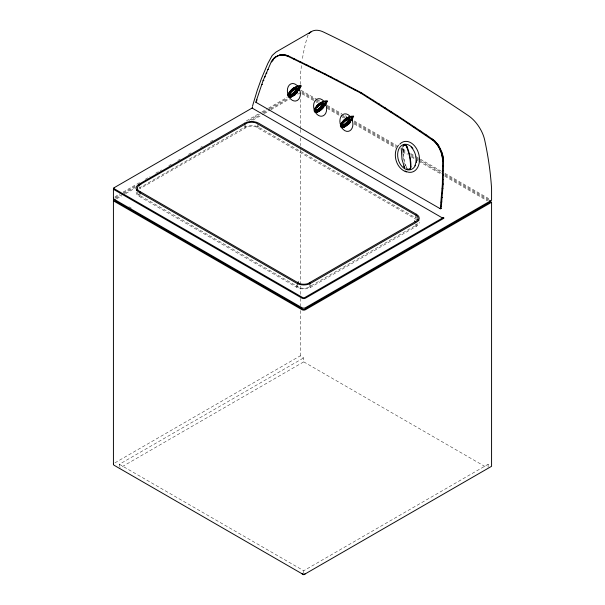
<?xml version="1.0" encoding="UTF-8"?>
<svg xmlns="http://www.w3.org/2000/svg" width="605" height="605" viewBox="0 0 605 605"><rect width="100%" height="100%" fill="white"/><g stroke="black" fill="none" stroke-linecap="round" stroke-linejoin="round"><path stroke-width="0.45" stroke-dasharray="3.02 2.27" d="M137.38 192.224A8.599 4.961 0 0 0 138.537 194.704L299.43 287.602A8.599 4.961 0 0 0 308.028 287.602L416.853 224.773A8.599 4.961 0 0 0 417.707 223.57M114.912 197.82L119.941 194.908M114.965 196.776L119.858 193.948M123.125 192.065L139.452 182.634M145.162 179.337L150.063 176.509M155.772 173.212L161.49 169.914M168.833 165.672L171.283 164.257M177.817 160.484L180.26 159.077M188.427 154.358L191.687 152.475M200.671 147.295L202.304 146.35M210.464 141.638L212.915 140.224M246.379 120.902L261.073 112.417M261.889 111.948L267.599 108.65M268.416 108.174L287.193 97.337M123.201 193.018L135.444 185.954M248.852 120.478L259.454 114.353M262.721 112.469L265.981 110.586M269.248 108.703L287.193 98.343M115.782 198.311L123.125 194.069M123.942 193.6L135.369 186.998M251.279 120.085L260.256 114.897M263.523 113.014L270.049 109.24M270.866 108.771L288.01 98.872M116.674 198.795L121.575 195.975M125.651 193.615L135.444 187.966M252.928 120.13L263.538 114.005M264.355 113.536L270.064 110.239M270.881 109.77L289.644 98.933M297.804 94.221L300.254 92.815M139.021 188.208L244.7 127.194A9.839 5.679 0 0 1 258.615 127.194L416.361 218.269L416.361 216.666M416.853 219.804L255.953 126.914A8.599 4.961 0 0 0 247.354 126.914L139.952 188.677L139.952 186.264M136.14 192.224A9.839 5.679 0 0 0 139.021 196.239L296.775 287.315A9.839 5.679 0 0 0 310.69 287.315L416.361 226.308A9.839 5.679 0 0 0 419.242 222.292M114.965 462.817L300.254 355.838L303.733 357.85L303.733 361.866L119.367 468.308M119.367 466.705L119.367 464.292L303.733 357.85M119.367 464.292L303.733 570.734L488.099 464.292L490.186 465.495M402.832 147.151A38.41 27.112 74.8 0 0 405.978 167.32L406.53 167.532A3.161 2.231 74.8 0 0 406.696 167.85M301.071 90.274L316.596 99.235M317.413 99.712L319.871 101.126M327.222 105.368L341.938 113.869M345.205 115.752L346.846 116.697M354.197 120.947L396.706 145.487M402.423 148.792L406.515 151.152M410.598 153.511L416.323 156.808M417.14 157.285L419.59 158.699M420.407 159.168L441.658 171.442M444.932 173.325L490.708 199.756M301.887 91.748L314.963 99.296M315.78 99.764L319.047 101.655M327.214 106.374L341.107 114.39M341.923 114.867L346.015 117.226M354.182 121.938L396.676 146.47M402.401 149.775L406.484 152.135M410.568 154.494L414.652 156.854M415.469 157.323L417.926 158.737M418.743 159.213L441.62 172.425M444.887 174.308L489.014 199.786M301.887 92.754L315.78 100.77M316.596 101.247L318.238 102.192M327.222 107.38L341.938 115.873M342.755 116.349L345.205 117.763M354.197 122.951L395.889 147.023M402.423 150.796L407.331 153.625M411.415 155.992L419.59 160.711M420.407 161.18L441.658 173.446M444.932 175.337L488.25 200.346M301.887 93.752L317.413 102.721M327.214 108.378L340.29 115.926M341.107 116.402L343.564 117.816M354.182 123.949L395.859 148.013M402.401 151.787L407.301 154.615M411.385 156.975L417.926 160.749M418.743 161.217L441.62 174.429M444.887 176.32L487.38 200.852M128.925 206.781L131.376 208.196M303.733 361.866L486.465 467.363M405.978 167.32L406.106 167.645A3.161 2.231 74.8 0 0 406.273 167.963M488.099 464.292L488.099 468.308M416.361 223.895L416.361 226.308M415.438 214.722L415.438 218.738M415.438 224.228L415.438 225.839M310.69 284.902L310.69 287.315M309.873 285.174L309.873 286.778M303.733 570.734L303.733 573.147M300.254 84.458L300.254 78.234A270.632 156.249 60 0 1 301.661 63.986M300.254 99.349L300.254 128.585M300.254 129.523L300.254 134.242M300.254 138.016L300.254 145.555M300.254 149.329L300.254 285.114M300.254 286.059L300.254 294.544M300.254 298.318L300.254 305.865M300.254 310.577L300.254 355.838M297.584 285.174L297.584 286.778M296.775 284.902L296.775 287.315M258.615 125.59L258.615 127.194M257.798 124.517L257.798 127.731M245.509 125.326L245.509 127.731M244.7 125.59L244.7 127.194M139.952 194.167L139.952 195.77M139.021 193.834L139.021 196.239M308.195 34.984A23.898 13.802 60 0 0 307.143 37.54A270.632 156.249 60 0 0 302.152 60.523M406.401 167.207A38.41 27.112 74.8 0 1 403.202 148.717"/><path stroke-width="0.91" d="M440.296 208.755L442.368 184.268L442.633 159.463L441.589 153.95L439.676 148.996L437.438 145.155L433.793 140.98L402.227 119.578L360.693 93.072L324.333 74.15L287.768 56.235L283.314 54.942L278.996 55.297L284.153 54.715L288.608 56.008L325.172 73.923L361.533 92.845L397.145 115.472L426.707 135.134L434.632 140.753L438.277 144.928L442.232 153.08L443.563 160.627L443.208 184.041L441.136 208.521L440.296 208.755L255.809 102.237L263.046 80.745L271.259 61.861L274.662 57.573L279.835 55.063M401.206 148.134L402.045 159.569L404.601 167.736M407.823 169.06L408.088 169.203A3.161 2.231 74.8 0 0 408.897 169.37L409.283 169.332A3.161 2.231 74.8 0 0 410.946 167.161L410.961 166.829A38.41 27.112 74.8 0 0 407.036 146.72L406.923 146.478A3.116 2.201 74.8 0 0 405.131 144.807L404.707 144.92A3.116 2.201 74.8 0 1 406.507 146.591L406.613 146.841A38.41 27.112 74.8 0 1 410.538 166.942L410.523 167.275A3.161 2.231 74.8 0 1 408.859 169.445L408.473 169.483A3.161 2.231 74.8 0 1 407.407 169.173M289.47 94.592L290.052 95.166A26.265 18.543 74.8 0 0 296.049 90.137L297.161 88.406L293.977 89.661A23.353 16.486 74.8 0 0 289.122 94.471L289.024 95.189L289.553 95.303A26.265 18.543 74.8 0 0 295.55 90.274L296.662 88.542M297.433 92.149L297.494 91.65L297.1 92.573A28.269 19.95 74.8 0 1 292.79 96.195L290.536 97.171M323.69 107.312L323.751 106.813L323.365 107.728A28.269 19.95 74.8 0 1 319.047 111.35L316.793 112.326M349.947 122.467L350.008 121.976L349.622 122.891A28.269 19.95 74.8 0 1 345.304 126.513L343.05 127.489M252.436 106.359L257.291 90.168L261.489 78.453L267.826 63.487L272.19 55.478L276.024 52.045L311.265 31.694M289.024 94.062L289.334 93.374M315.281 109.225L315.591 108.529M322.601 103.803L320.234 104.816A23.353 16.486 74.8 0 0 315.379 109.626L315.205 110.118M414.917 165.762C417.541 159.516 415.771 151.931 411.158 147.083M301.124 85.925L300.284 86.152L298.87 89.532L296.684 92.686A28.269 19.95 74.8 0 1 291.149 96.929L289.296 97.435A2.012 1.422 74.8 0 1 287.935 94.546L288.857 92.799A25.35 17.893 74.8 0 1 294.136 87.581L298.008 86.107A18.687 13.189 74.8 0 1 301.124 85.925L299.18 90.206M325.437 105.368L327.381 101.08L326.541 101.307L325.127 104.695L322.941 107.841A28.269 19.95 74.8 0 1 317.413 112.084L315.553 112.59A2.012 1.422 74.8 0 1 314.192 109.702A8.931 6.307 74.8 0 1 315.681 100.097A8.931 6.307 74.8 0 1 323.335 100.687L323.887 101.375L322.094 101.92M353.638 116.243L352.798 116.47L351.384 119.85L349.198 123.004A28.269 19.95 74.8 0 1 343.67 127.247L341.81 127.753A2.012 1.422 74.8 0 1 340.449 124.864L341.379 123.125A25.35 17.893 74.8 0 1 346.65 117.899L350.522 116.425A18.687 13.189 74.8 0 1 353.638 116.243L351.694 120.531M315.878 109.497L315.78 110.216L316.317 110.322A26.265 18.543 74.8 0 0 322.306 105.293L323.418 103.568L321.807 105.429A26.265 18.543 74.8 0 1 315.81 110.458L315.258 109.83M342.135 124.653L342.037 125.371L342.574 125.485A26.265 18.543 74.8 0 0 348.563 120.456L349.675 118.731L348.064 120.592A26.265 18.543 74.8 0 1 342.075 125.621L341.5 125.439L341.636 124.789A23.353 16.486 74.8 0 1 346.491 119.979L349.675 118.731M114.595 187.444L114.421 187.558A1.845 1.066 0 0 0 114.421 188.858L302.606 297.501A1.845 1.066 0 0 0 304.852 297.501L442.542 218.019L443.851 217.77L443.851 218.269L305.472 298.167A2.458 1.422 0 0 1 301.993 298.167L114.148 189.713A2.458 1.422 0 0 1 114.148 187.709L252.096 108.061L252.527 107.312L252.527 107.811M299.921 86.386L297.146 90.909A27.459 19.383 74.8 0 1 290.884 96.172L290.15 96.407A1.626 1.142 74.8 0 1 288.956 95.809A1.626 1.142 74.8 0 1 288.6 94.176L288.91 93.488A24.548 17.326 74.8 0 1 294.022 88.428L299.921 86.386L296.722 91.022A27.459 19.383 74.8 0 1 290.46 96.286M316.717 111.441A27.459 19.383 74.8 0 0 322.979 106.185L326.178 101.542L323.403 106.072A27.459 19.383 74.8 0 1 317.141 111.328L316.407 111.57A1.626 1.142 74.8 0 1 315.213 110.965A1.626 1.142 74.8 0 1 314.857 109.339L315.175 108.65A24.548 17.326 74.8 0 1 320.279 103.591L321.754 102.926M352.435 116.704L346.536 118.746A24.548 17.326 74.8 0 0 341.432 123.806L341.114 124.501A1.626 1.142 74.8 0 0 341.47 126.127A1.626 1.142 74.8 0 0 342.664 126.725L342.974 126.604A27.459 19.383 74.8 0 0 349.236 121.348L352.435 116.704L349.66 121.227A27.459 19.383 74.8 0 1 343.398 126.49L343.088 126.611A1.626 1.149 74.8 0 1 342.18 126.339L341.984 126.127M398.438 145.215C391.934 153.753 396.109 168.606 406.447 171.964M290.173 91.393L289.137 92.724M342.695 121.711L341.651 123.049M272.984 60.152L273.641 59.252L272.802 59.479M298.401 281.726L297.584 282.762L297.584 284.373M274.662 57.573L275.502 57.346L273.15 59.056M315.076 108.227L315.719 107.584M291.179 96.951L291.618 96.792M317.436 112.106L317.875 111.948M343.693 127.269L344.132 127.111M321.043 102.419L320.393 102.737A25.35 17.893 74.8 0 0 315.122 107.962L314.373 110.012M299.581 89.532L298.129 90.75M324.386 105.913L325.838 104.688M350.643 121.068L352.095 119.85M347.073 117.778L347.86 117.96L347.111 117.748L345.871 118.565A25.35 17.893 74.8 0 0 343.67 120.539M139.952 184.661L138.537 185.727A8.599 4.961 0 0 0 138.537 190.688L299.43 283.579A8.599 4.961 0 0 0 308.028 283.579L416.853 220.757A8.599 4.961 0 0 0 416.853 215.788L255.953 122.898A8.599 4.961 0 0 0 247.354 122.898L139.952 184.661L140.882 184.631M407.271 169.74L408.088 169.203M115.048 199.741L114.912 199.824A1.225 0.711 0 0 0 114.912 200.686L302.984 309.268A1.225 0.711 0 0 0 304.474 309.268L489.838 202.267L489.838 200.255M139.021 184.192L244.7 123.178A9.839 5.679 0 0 1 258.615 123.178L416.361 214.253A9.839 5.679 0 0 1 416.361 222.292L310.69 283.299A9.839 5.679 0 0 1 296.775 283.299L139.021 192.224A9.839 5.679 0 0 1 139.021 184.192L139.021 185.796M113.513 463.922A2.458 1.422 0 0 0 114.148 465.298L303.733 574.75L491.578 466.296L491.578 202.267L305.472 309.715A2.458 1.422 0 0 1 301.993 309.715L114.148 201.261A2.458 1.422 0 0 1 114.148 199.257A2.458 1.422 0 0 1 113.513 197.88M443.412 217.52L442.542 218.019L252.096 108.061M404.442 144.86L404.095 145.087A3.116 2.201 74.8 0 0 403.452 146.024M320.99 102.434L324.265 101.262A18.687 13.189 74.8 0 1 327.381 101.08M321.747 104.151L320.733 104.68A23.353 16.486 74.8 0 0 319.629 105.406M321.285 103.183L320.703 103.478A24.548 17.326 74.8 0 0 319.538 104.234M296.412 87.385L294.446 88.315A24.548 17.326 74.8 0 0 290.203 92.119M321.331 103.039L322.669 102.547M348.926 117.71L346.96 118.633A24.548 17.326 74.8 0 0 341.855 123.692M348.858 118.966L346.998 119.843A23.353 16.486 74.8 0 0 342.959 123.465M404.768 144.731L404.019 144.973A3.116 2.201 74.8 0 0 402.892 146.629M295.837 86.757L297.63 86.212L297.078 85.532A8.931 6.307 74.8 0 0 289.22 85.146A8.931 6.307 74.8 0 0 288.275 95.363M348.351 117.075L350.144 116.531L349.592 115.85A8.931 6.307 74.8 0 0 341.734 115.472A8.931 6.307 74.8 0 0 340.789 125.681M297.161 88.406L294.476 89.525A23.353 16.486 74.8 0 0 289.621 94.335M322.246 102.661L326.178 101.542M322.102 103.939L323.418 103.568M277.967 55.637L278.807 55.41L276.961 56.076M280.054 55.055L280.894 54.828M281.128 54.911L281.968 54.684M275.993 56.62L276.833 56.394L275.041 57.271M282.217 54.873L283.057 54.647M283.314 54.942L284.153 54.715M284.418 55.108L285.257 54.881M274.262 57.914L275.109 57.687M273.884 58.277L274.723 58.042M273.513 58.655L274.352 58.428M285.522 55.38L286.362 55.153M286.626 55.751L287.466 55.516M272.462 59.918L273.309 59.691M287.768 56.235L288.608 56.008M271.834 60.855L272.673 60.629M271.259 61.861L272.099 61.634M293.826 59.131L294.665 58.904M267.66 69.583L268.507 69.356M299.936 62.073L300.776 61.846M266.071 73.258L266.918 73.031M306.039 65.053L306.886 64.826M264.536 76.979L265.376 76.744M263.046 80.745L263.886 80.51M312.142 68.055L312.982 67.828M261.61 84.556L262.457 84.322M318.238 71.087L319.077 70.861M324.333 74.15L325.172 73.923M330.421 77.243L331.26 77.016M256.391 100.226L257.231 99.999M255.809 102.237L256.649 102.011M336.501 80.359L337.34 80.132M287.935 94.546L288.237 95.25M289.296 97.435L288.018 94.524M342.581 83.505L343.421 83.278M348.654 86.681L349.493 86.454M354.719 89.888L355.558 89.661M360.693 93.072L361.533 92.845M366.57 96.732L367.409 96.505M315.061 111.517L315.553 112.59A8.931 6.307 74.8 0 0 323.463 115.676A8.931 6.307 74.8 0 0 326.413 106.624L325.747 104.393M372.529 100.468L373.368 100.241M378.48 104.234L379.32 104.007M384.425 108.03L385.272 107.803M340.449 124.864L340.933 125.923M390.369 111.857L391.208 111.622M340.532 124.842L341.81 127.753A8.931 6.307 74.8 0 0 349.72 130.839A8.931 6.307 74.8 0 0 352.67 121.779L352.004 119.548M396.305 115.706L397.145 115.472M402.227 119.578L403.066 119.351M408.148 123.488L408.988 123.254M414.062 127.413L414.901 127.186M419.968 131.376L420.808 131.149M425.867 135.361L426.707 135.134M431.713 139.339L432.552 139.112M406.613 146.841L407.036 146.72M432.787 140.133L433.626 139.906M433.793 140.98L434.632 140.753M434.761 141.91L435.6 141.683M435.698 142.916L436.538 142.689M436.591 144.005L437.43 143.771M437.438 145.155L438.277 144.928M438.239 146.38L439.079 146.153M438.98 147.658L439.82 147.431M439.676 148.996L440.516 148.769M440.304 150.38L441.143 150.153M440.879 151.81L441.718 151.583M441.393 153.307L442.232 153.08M441.589 153.95L442.429 153.723M441.779 154.623L442.618 154.396M441.945 155.304L442.784 155.077M442.104 155.992L442.943 155.765M442.24 156.68L443.087 156.453M442.368 157.376L443.208 157.149M442.474 158.071L443.314 157.844M410.538 166.942L410.961 166.829M442.558 158.767L443.397 158.54M442.633 159.463L443.473 159.236M408.67 169.46L409.086 169.347M442.686 160.159L443.526 159.932M442.724 160.854L443.563 160.627M442.739 161.565L443.578 161.338M442.777 166.118L443.624 165.891M442.762 170.678L443.601 170.451M442.686 175.223L443.526 174.996M442.558 179.753L443.397 179.526M442.368 184.268L443.208 184.041M442.119 188.768L442.958 188.541M441.816 193.245L442.656 193.018M441.453 197.706L442.293 197.48M441.037 202.146L441.877 201.911M440.561 206.555L441.4 206.328M440.153 208.672L441.136 208.521M295.346 87.642L294.597 87.43L293.357 88.247A25.35 17.893 74.8 0 0 292.223 89.169M321.603 102.797L320.854 102.585L319.614 103.41A25.35 17.893 74.8 0 0 316.43 106.556M490.708 201.768L491.578 202.267M114.148 199.257L301.993 307.703A2.458 1.422 0 0 0 305.472 307.703L491.578 200.255L491.578 188.692A270.632 156.249 60 0 0 484.681 140.035A23.898 13.802 60 0 0 481.406 131.02A26.915 15.541 60 0 0 468.157 115.532C422.056 84.269 373.981 56.068 323.667 32.118A26.915 15.541 60 0 0 310.418 32.299A23.898 13.802 60 0 0 309.7 32.957M341.984 127.708L341.651 127.315M315.727 112.545L314.275 109.679M315.727 110.972L315.923 111.176A1.626 1.149 74.8 0 0 316.831 111.449M414.508 220.848L415.438 221.816M403.701 166.042L404.677 167.857M299.49 89.23L300.156 91.461A8.931 6.307 74.8 0 1 297.199 100.521A8.931 6.307 74.8 0 1 289.326 97.382M416.361 214.253L416.361 215.864M309.873 282.762L309.873 284.373M244.7 123.178L244.7 124.789M139.952 191.755L139.952 193.358M113.422 188.707L113.422 198.251M113.422 200.255L113.422 464.292M305.472 573.744A2.458 1.422 0 0 1 301.993 573.744M309.042 33.699A23.898 13.802 60 0 1 309.367 33.313M417.926 219.449A9.839 5.679 0 0 1 418.91 220.817M136.48 190.756A9.839 5.679 0 0 1 137.464 189.388M350.038 122.777A28.269 19.95 74.8 0 1 349.055 123.843M349.682 116.652A18.687 13.189 74.8 0 1 352.798 116.47M315.553 110.723A1.626 1.149 74.8 0 1 315.311 110.14M317.602 107.221A23.353 16.486 74.8 0 1 318.585 106.253M316.46 107.282A24.548 17.326 74.8 0 1 318.442 105.126M323.425 101.496A18.687 13.189 74.8 0 1 326.541 101.307M297.524 92.459A28.269 19.95 74.8 0 1 296.533 93.525M295.482 94.486A28.269 19.95 74.8 0 1 294.37 95.34M290.574 96.293A1.626 1.149 74.8 0 1 289.666 96.013L289.47 95.809A1.626 1.149 74.8 0 1 289.152 95.28M297.168 86.334A18.687 13.189 74.8 0 1 300.284 86.152M290.135 97.201A2.012 1.422 74.8 0 1 289.833 97.08M415.476 165.256A13.06 9.219 74.8 0 1 402.136 166.617A13.06 9.219 74.8 0 1 399.3 148.089A13.06 9.219 74.8 0 1 412.882 148.346M416.626 160.847A13.06 9.219 74.8 0 1 416.399 162.42M399.776 144.232A15.775 11.132 74.8 0 1 419.091 155.387A15.775 11.132 74.8 0 1 405.153 170.958M406.9 168.787A3.161 2.231 74.8 0 1 406.673 168.545M404.594 144.315L404.034 145.102L404.594 144.315"/></g></svg>
